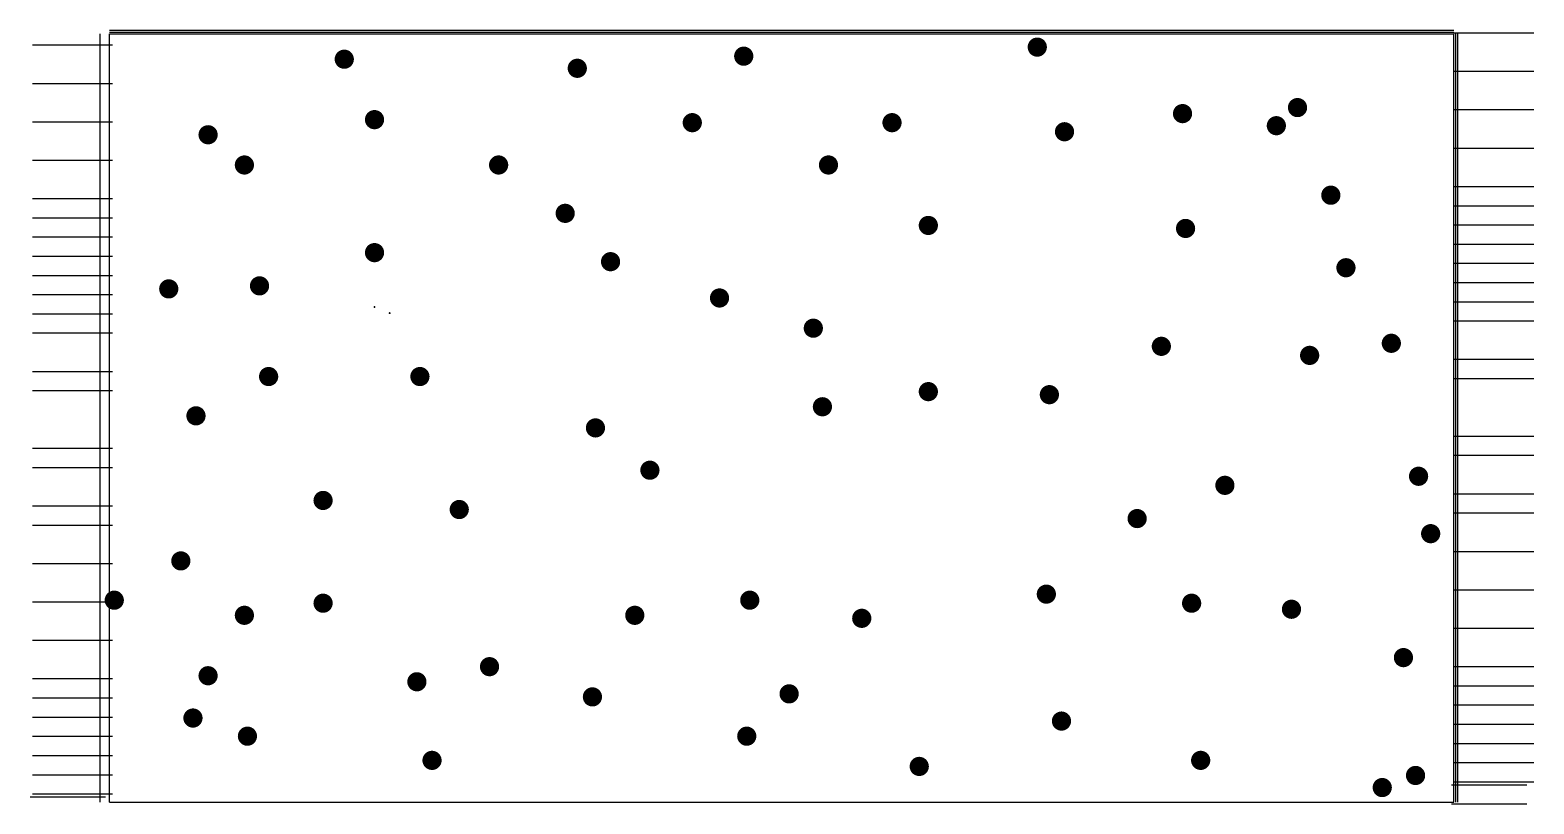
# Model space of a CAD drawing. Extents: x 122.909 to 123.692, y -58.72 to -58.317.
import ezdxf

# ---------------------------------------------------------------- set-up
doc = ezdxf.new("R2010")
doc.units = 0
doc.header["$MEASUREMENT"] = 0
doc.layers.add('C3', color=8, linetype='CONTINUOUS')

msp = doc.modelspace()

# ---------------------------------------------------------------- linework, layer by layer
at = {"layer": 'C3', "color": 6}
for p, q in [((122.94987, -58.31713), (123.64987, -58.31713)), ((122.90984, -58.32487), (122.95146, -58.32487)), ((122.94507, -58.71913), (122.94507, -58.31913)), ((122.94987, -58.31813), (123.64987, -58.31813)), ((122.94987, -58.31913), (123.64987, -58.31913)), ((122.94987, -58.71913), (122.94987, -58.31913)), ((123.64987, -58.71913), (123.64987, -58.31913)), ((123.64991, -58.31857), (123.69154, -58.31857)), ((123.65087, -58.71913), (123.65087, -58.31913)), ((123.65187, -58.71913), (123.65187, -58.31913)), ((123.64991, -58.33857), (123.69154, -58.33857)), ((122.90984, -58.34487), (122.95146, -58.34487)), ((123.64991, -58.35857), (123.69154, -58.35857)), ((122.90984, -58.36487), (122.95146, -58.36487)), ((123.64991, -58.37857), (123.69154, -58.37857)), ((122.90984, -58.38487), (122.95146, -58.38487)), ((123.64991, -58.39857), (123.69154, -58.39857)), ((122.90984, -58.40487), (122.95146, -58.40487)), ((123.64991, -58.40857), (123.69154, -58.40857)), ((122.90984, -58.41487), (122.95146, -58.41487)), ((123.64991, -58.41857), (123.69154, -58.41857)), ((122.90984, -58.42487), (122.95146, -58.42487)), ((122.90984, -58.43487), (122.95146, -58.43487)), ((123.64991, -58.42857), (123.69154, -58.42857)), ((123.64991, -58.43857), (123.69154, -58.43857)), ((122.90984, -58.44487), (122.95146, -58.44487)), ((123.64991, -58.44857), (123.69154, -58.44857)), ((122.90984, -58.45487), (122.95146, -58.45487)), ((122.90984, -58.46487), (122.95146, -58.46487)), ((123.64991, -58.45857), (123.69154, -58.45857)), ((123.64991, -58.46857), (123.69154, -58.46857)), ((122.90984, -58.47487), (122.95146, -58.47487)), ((123.64991, -58.48857), (123.69154, -58.48857)), ((122.90984, -58.49487), (122.95146, -58.49487)), ((122.90984, -58.50487), (122.95146, -58.50487)), ((123.64991, -58.49857), (123.69154, -58.49857)), ((123.64991, -58.52857), (123.69154, -58.52857)), ((122.90984, -58.53487), (122.95146, -58.53487)), ((123.64991, -58.53857), (123.69154, -58.53857)), ((122.90984, -58.54487), (122.95146, -58.54487)), ((123.64991, -58.55857), (123.69154, -58.55857)), ((122.90984, -58.56487), (122.95146, -58.56487)), ((122.90984, -58.57487), (122.95146, -58.57487)), ((123.64991, -58.56857), (123.69154, -58.56857)), ((123.64991, -58.58857), (123.69154, -58.58857)), ((123.64991, -58.58857), (123.69154, -58.58857)), ((122.90984, -58.59487), (122.95146, -58.59487)), ((122.90984, -58.59487), (122.95146, -58.59487)), ((122.90984, -58.61487), (122.95146, -58.61487)), ((123.64991, -58.60857), (123.69154, -58.60857)), ((123.64991, -58.62857), (123.69154, -58.62857)), ((122.90984, -58.63487), (122.95146, -58.63487)), ((123.64991, -58.64857), (123.69154, -58.64857)), ((122.90984, -58.65487), (122.95146, -58.65487)), ((123.64991, -58.65857), (123.69154, -58.65857)), ((122.90984, -58.66487), (122.95146, -58.66487)), ((123.64991, -58.66857), (123.69154, -58.66857)), ((122.90984, -58.67487), (122.95146, -58.67487)), ((122.90984, -58.68487), (122.95146, -58.68487)), ((123.64991, -58.67857), (123.69154, -58.67857)), ((123.64991, -58.68857), (123.69154, -58.68857)), ((122.90984, -58.69487), (122.95146, -58.69487)), ((123.64991, -58.69857), (123.69154, -58.69857)), ((123.64991, -58.69857), (123.69154, -58.69857)), ((122.90984, -58.70487), (122.95146, -58.70487)), ((122.90984, -58.70487), (122.95146, -58.70487)), ((123.64991, -58.70857), (123.69154, -58.70857)), ((122.90854, -58.7164), (122.94778, -58.7164)), ((122.90854, -58.7164), (122.94778, -58.7164)), ((122.90854, -58.7164), (122.94778, -58.7164)), ((122.90984, -58.71487), (122.95146, -58.71487)), ((123.64861, -58.71011), (123.68785, -58.71011)), ((123.64861, -58.71011), (123.68785, -58.71011)), ((123.64861, -58.71011), (123.68785, -58.71011)), ((122.94987, -58.71913), (123.64987, -58.71913)), ((123.64861, -58.72011), (123.68785, -58.72011))]:
    msp.add_line(p, q, dxfattribs=at)
for points, const_width in [([(123.43045, -58.326, 1), (123.43545, -58.326, 1)], 0.005), ([(123.06963, -58.3323, 1), (123.07463, -58.3323, 1)], 0.005), ([(123.19095, -58.33702, 1), (123.19595, -58.33702, 1)], 0.005), ([(123.27761, -58.33072, 1), (123.28261, -58.33072, 1)], 0.005), ([(123.50608, -58.36063, 1), (123.51108, -58.36063, 1)], 0.005), ([(123.56595, -58.35748, 1), (123.57095, -58.35748, 1)], 0.005), ([(123.08538, -58.36377, 1), (123.09038, -58.36377, 1)], 0.005), ([(123.25083, -58.36535, 1), (123.25583, -58.36535, 1)], 0.005), ([(123.35482, -58.36535, 1), (123.35982, -58.36535, 1)], 0.005), ([(123.55493, -58.36692, 1), (123.55993, -58.36692, 1)], 0.005), ([(122.99872, -58.37164, 1), (123.00372, -58.37164, 1)], 0.005), ([(123.44463, -58.37007, 1), (123.44963, -58.37007, 1)], 0.005), ([(123.01763, -58.38738, 1), (123.02263, -58.38738, 1)], 0.005), ([(123.14999, -58.38738, 1), (123.15499, -58.38738, 1)], 0.005), ([(123.32173, -58.38738, 1), (123.32673, -58.38738, 1)], 0.005), ([(123.58329, -58.40312, 1), (123.58829, -58.40312, 1)], 0.005), ([(123.18465, -58.41256, 1), (123.18965, -58.41256, 1)], 0.005), ([(123.37373, -58.41886, 1), (123.37873, -58.41886, 1)], 0.005), ([(123.50766, -58.42043, 1), (123.51266, -58.42043, 1)], 0.005), ([(123.08538, -58.43302, 1), (123.09038, -58.43302, 1)], 0.005), ([(123.20828, -58.43774, 1), (123.21328, -58.43774, 1)], 0.005), ([(123.59117, -58.44089, 1), (123.59617, -58.44089, 1)], 0.005), ([(122.97824, -58.45191, 1), (122.98324, -58.45191, 1)], 0.005), ([(123.02551, -58.45033, 1), (123.03051, -58.45033, 1)], 0.005), ([(123.26501, -58.45663, 1), (123.27001, -58.45663, 1)], 0.005), ([(123.08763, -58.46135, 1), (123.08813, -58.46135, 1)], 0.0005), ([(123.09551, -58.4645, 1), (123.09601, -58.4645, 1)], 0.0005), ([(123.31385, -58.47237, 1), (123.31885, -58.47237, 1)], 0.005), ([(123.49505, -58.48181, 1), (123.50005, -58.48181, 1)], 0.005), ([(123.57226, -58.48653, 1), (123.57726, -58.48653, 1)], 0.005), ([(123.6148, -58.48023, 1), (123.6198, -58.48023, 1)], 0.005), ([(123.03024, -58.49755, 1), (123.03524, -58.49755, 1)], 0.005), ([(123.10902, -58.49755, 1), (123.11402, -58.49755, 1)], 0.005), ([(123.37373, -58.50541, 1), (123.37873, -58.50541, 1)], 0.005), ([(123.43675, -58.50699, 1), (123.44175, -58.50699, 1)], 0.005), ([(122.99242, -58.51801, 1), (122.99742, -58.51801, 1)], 0.005), ([(123.31858, -58.51328, 1), (123.32358, -58.51328, 1)], 0.005), ([(123.20041, -58.5243, 1), (123.20541, -58.5243, 1)], 0.005), ([(123.22877, -58.54633, 1), (123.23377, -58.54633, 1)], 0.005), ([(123.62898, -58.54948, 1), (123.63398, -58.54948, 1)], 0.005), ([(123.52814, -58.5542, 1), (123.53314, -58.5542, 1)], 0.005), ([(123.0586, -58.56207, 1), (123.0636, -58.56207, 1)], 0.005), ([(123.1295, -58.56679, 1), (123.1345, -58.56679, 1)], 0.005), ([(123.48245, -58.57151, 1), (123.48745, -58.57151, 1)], 0.005), ([(123.63528, -58.57938, 1), (123.64028, -58.57938, 1)], 0.005), ([(122.98454, -58.59355, 1), (122.98954, -58.59355, 1)], 0.005), ([(123.43518, -58.61086, 1), (123.44018, -58.61086, 1)], 0.005), ([(122.94988, -58.61401, 1), (122.95488, -58.61401, 1)], 0.005), ([(123.0586, -58.61558, 1), (123.0636, -58.61558, 1)], 0.005), ([(123.28076, -58.61401, 1), (123.28576, -58.61401, 1)], 0.005), ([(123.51081, -58.61558, 1), (123.51581, -58.61558, 1)], 0.005), ([(123.5628, -58.61873, 1), (123.5678, -58.61873, 1)], 0.005), ([(123.01763, -58.62188, 1), (123.02263, -58.62188, 1)], 0.005), ([(123.22089, -58.62188, 1), (123.22589, -58.62188, 1)], 0.005), ([(123.33906, -58.62345, 1), (123.34406, -58.62345, 1)], 0.005), ([(123.14526, -58.64863, 1), (123.15026, -58.64863, 1)], 0.005), ([(123.6211, -58.64391, 1), (123.6261, -58.64391, 1)], 0.005), ([(122.99872, -58.65335, 1), (123.00372, -58.65335, 1)], 0.005), ([(123.10744, -58.6565, 1), (123.11244, -58.6565, 1)], 0.005), ([(123.19883, -58.66437, 1), (123.20383, -58.66437, 1)], 0.005), ([(123.30125, -58.66279, 1), (123.30625, -58.66279, 1)], 0.005), ([(122.99085, -58.67538, 1), (122.99585, -58.67538, 1)], 0.005), ([(123.44305, -58.67696, 1), (123.44805, -58.67696, 1)], 0.005), ([(123.01921, -58.68483, 1), (123.02421, -58.68483, 1)], 0.005), ([(123.27919, -58.68483, 1), (123.28419, -58.68483, 1)], 0.005), ([(123.11532, -58.69742, 1), (123.12032, -58.69742, 1)], 0.005), ([(123.51553, -58.69742, 1), (123.52053, -58.69742, 1)], 0.005), ([(123.369, -58.70057, 1), (123.374, -58.70057, 1)], 0.005), ([(123.6274, -58.70529, 1), (123.6324, -58.70529, 1)], 0.005), ([(123.61007, -58.71158, 1), (123.61507, -58.71158, 1)], 0.005)]:
    msp.add_lwpolyline(points, format="xyb", close=True, dxfattribs=dict(at, const_width=const_width))

doc.saveas('drawing.dxf')
